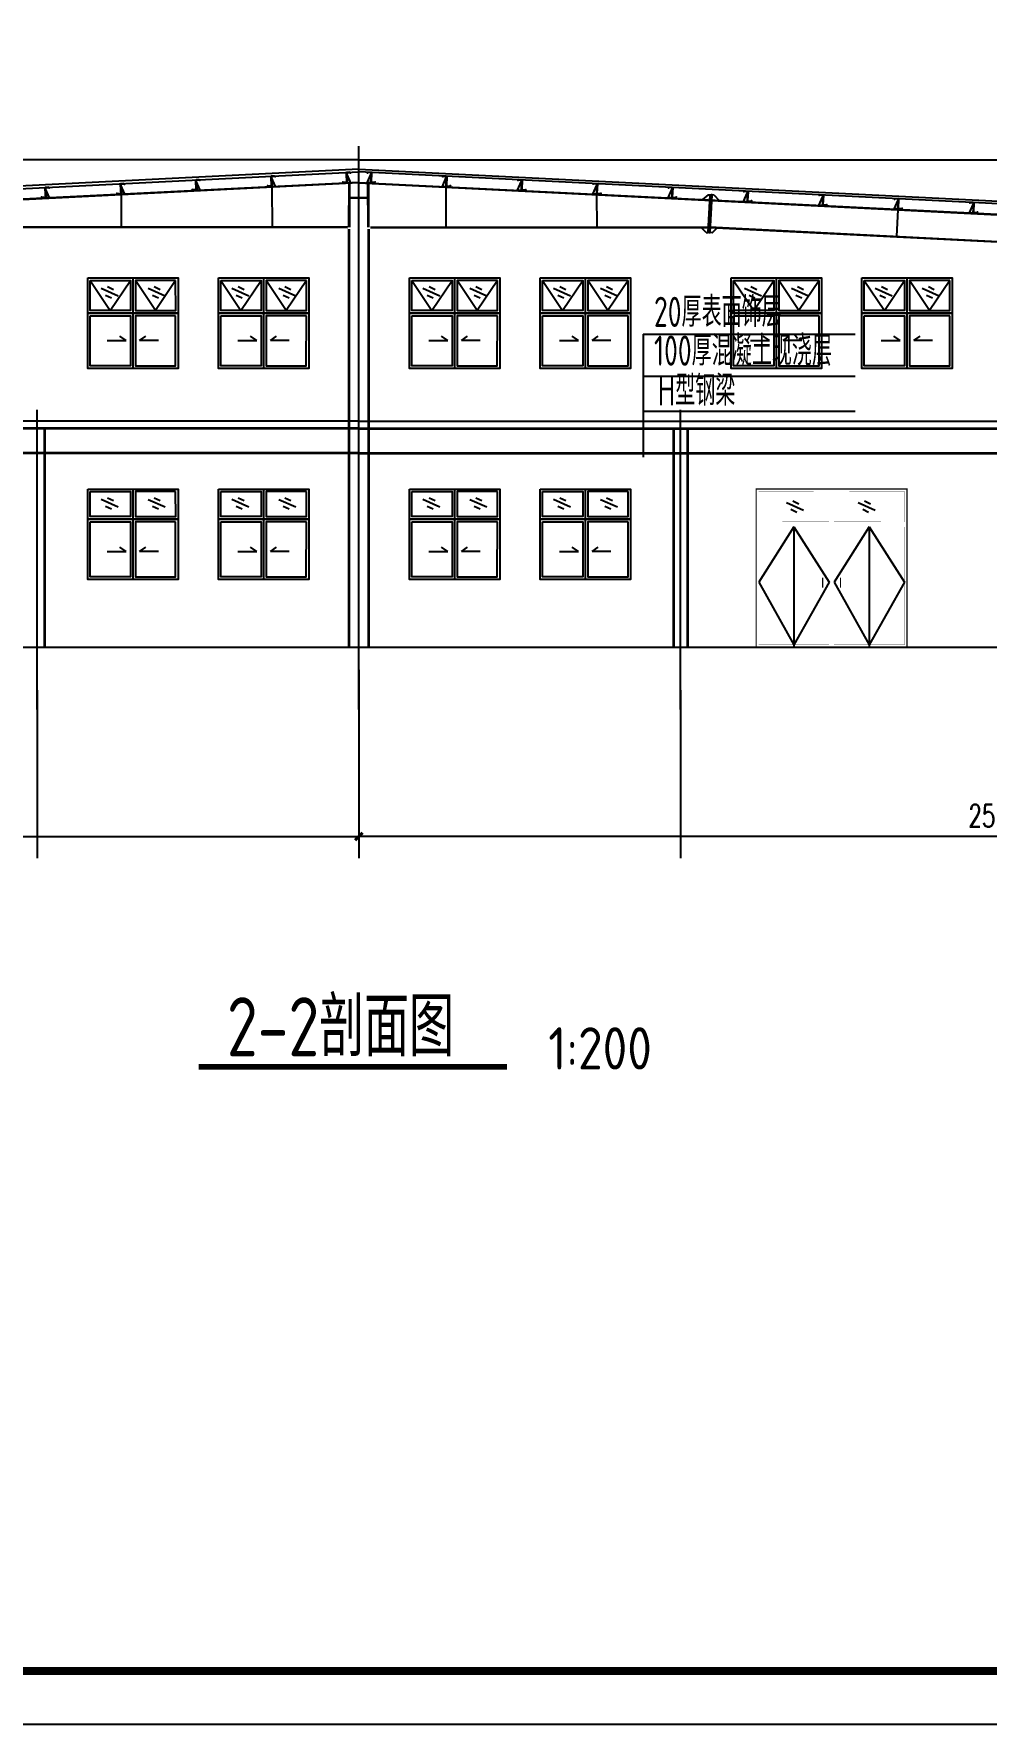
# Model space of a CAD drawing. Extents: x 180850 to 1399066, y 48356 to 327880.
# Drawn here: x 835247 to 854194, y 232984 to 266624 of the extents above; entities that cross this region are included whole.
import ezdxf

# ---------------------------------------------------------------- set-up
doc = ezdxf.new("R2010")
doc.units = 0
doc.header["$LTSCALE"] = 1000
for name, color, linetype in [('AXIS', 3, 'Continuous'), ('COLU', 7, 'Continuous'), ('DOTE', 1, 'Continuous'), ('GL', 150, 'Continuous'), ('GZ', 50, 'Continuous'), ('LT', 181, 'Continuous'), ('PUB_TITLE', 4, 'Continuous'), ('PZ', 202, 'Continuous'), ('TEXT', 7, 'Continuous')]:
    doc.layers.add(name, color=color, linetype=linetype)
doc.styles.add('_TCH_DIM_T3', font='SIMPLEX', dxfattribs={"width": 0.705882, "bigfont": 'GBCBIG'})
doc.styles.add('C', font='tssdeng.shx', dxfattribs={"height": 3, "bigfont": 'tssdchn.shx'})
doc.styles.get("Standard").update_dxf_attribs({"font": 'gbenor.shx', "bigfont": 'gbcbig.shx'})
doc.dimstyles.new('_TCH_ARCH&&150', dxfattribs={"dimtxt": 446.25, "dimasz": 150, "dimexe": 375, "dimexo": 450, "dimgap": 189.375, "dimtad": 1, "dimdec": 0, "dimzin": 0, "dimdsep": 46, "dimtxsty": '_TCH_DIM_T3', "dimblk": 'ARCHTICK', "dimcen": 0.09, "dimclrd": 3, "dimclre": 3, "dimclrt": 7, "dimazin": 2, "dimtfac": 1, "dimtdec": 0, "dimtix": 1, "dimtmove": 2, "dimatfit": 3, "dimfxl": 1, "dimtolj": 1, "dimtzin": 0, "dimarcsym": 0})

# ---------------------------------------------------------------- blocks, each defined once
blk = doc.blocks.new('_ArchTick')
at = {"color": 0, "linetype": 'ByBlock', "const_width": 0.4}
blk.add_lwpolyline([(-0.5, -0.5), (0.5, 0.5)], dxfattribs=at)
blk = doc.blocks.new('*D1314')
at = {"color": 3, "lineweight": -2, "transparency": 16777216}
for p, q in [((816115, 253964), (816115, 250275)), ((841715, 253964), (841715, 250275)), ((816115, 250650), (841715, 250650))]:
    blk.add_line(p, q, dxfattribs=at)
at = {"layer": 'Defpoints', "color": 0, "transparency": 16777216}
for p in [(816115, 254414, -1), (841715, 254414, -1), (841715, 250650)]:
    blk.add_point(p, dxfattribs=at)
at = {"color": 3, "lineweight": -2, "transparency": 16777216, "xscale": 150, "yscale": 150, "zscale": 150, "rotation": 180}
blk.add_blockref('_ArchTick', (816115, 250650), dxfattribs=at)
at = {"color": 3, "lineweight": -2, "transparency": 16777216, "xscale": 150, "yscale": 150, "zscale": 150}
blk.add_blockref('_ArchTick', (841715, 250650), dxfattribs=at)
at = {"color": 7, "transparency": 16777216, "insert": (828915, 251063), "char_height": 446.2, "attachment_point": 5, "style": '_TCH_DIM_T3'}
blk.add_mtext('\\A1;25600', dxfattribs=at)
blk = doc.blocks.new('*D1304')
at = {"color": 3, "lineweight": -2, "transparency": 16777216}
for p, q in [((841715, 253964), (841715, 250275)), ((867315, 253964), (867315, 250275)), ((867315, 250650), (841715, 250650))]:
    blk.add_line(p, q, dxfattribs=at)
at = {"layer": 'Defpoints', "color": 0, "transparency": 16777216}
for p in [(841715, 254414, -1), (867315, 254414, -1), (841715, 250650)]:
    blk.add_point(p, dxfattribs=at)
at = {"color": 3, "lineweight": -2, "transparency": 16777216, "xscale": 150, "yscale": 150, "zscale": 150, "rotation": 180}
blk.add_blockref('_ArchTick', (841715, 250650), dxfattribs=at)
at = {"color": 3, "lineweight": -2, "transparency": 16777216, "xscale": 150, "yscale": 150, "zscale": 150}
blk.add_blockref('_ArchTick', (867315, 250650), dxfattribs=at)
at = {"color": 7, "transparency": 16777216, "insert": (854515, 251063), "char_height": 446.2, "attachment_point": 5, "style": '_TCH_DIM_T3'}
blk.add_mtext('\\A1;25600', dxfattribs=at)

msp = doc.modelspace()

# ---------------------------------------------------------------- linework, layer by layer
for p, q in [((836985.78, 263418.96, -0.86), (836985.53, 262779.73, -1.46)), ((839983.86, 263568.86, -0.86), (839988.99, 262778.56, -3.27)), ((843447.05, 263568.86, -0.86), (843441.91, 262778.56, -3.27)), ((846445.13, 263418.96, -0.86), (846445.38, 262779.73, -1.46)), ((848687.99, 262768.14, -0.86), (848715.45, 263317.46, -0.86)), ((852436.6, 263119.38, -0.86), (852410.33, 262594.05, -1.03)), ((836587.46, 261560, -0.86), (836925.77, 261407.39, -0.86)), ((836675.89, 261424.14, -0.86), (836793.55, 261367.08, -0.86)), ((836712.09, 261592.04, -0.86), (836829.75, 261534.98, -0.86)), ((837519.53, 261558.45, -0.86), (837859.34, 261409.21, -0.86)), ((837609.3, 261423.48, -0.86), (837727.52, 261367.59, -0.86)), ((837643.83, 261591.73, -0.86), (837762.05, 261535.84, -0.86)), ((839187.46, 261560, -0.86), (839525.77, 261407.39, -0.86)), ((839275.89, 261424.14, -0.86), (839393.55, 261367.08, -0.86)), ((839312.09, 261592.04, -0.86), (839429.75, 261534.98, -0.86)), ((840119.53, 261558.45, -0.86), (840459.34, 261409.21, -0.86)), ((840209.3, 261423.48, -0.86), (840327.52, 261367.59, -0.86)), ((840243.83, 261591.73, -0.86), (840362.05, 261535.84, -0.86)), ((842987.46, 261560, -0.86), (843325.77, 261407.39, -0.86)), ((843075.89, 261424.14, -0.86), (843193.55, 261367.08, -0.86)), ((843112.09, 261592.04, -0.86), (843229.75, 261534.98, -0.86)), ((843919.53, 261558.45, -0.86), (844259.34, 261409.21, -0.86)), ((844009.3, 261423.48, -0.86), (844127.52, 261367.59, -0.86)), ((844043.83, 261591.73, -0.86), (844162.05, 261535.84, -0.86)), ((845587.46, 261560, -0.86), (845925.77, 261407.39, -0.86)), ((845675.89, 261424.14, -0.86), (845793.55, 261367.08, -0.86)), ((845712.09, 261592.04, -0.86), (845829.75, 261534.98, -0.86)), ((846519.53, 261558.45, -0.86), (846859.34, 261409.21, -0.86)), ((846609.3, 261423.48, -0.86), (846727.52, 261367.59, -0.86)), ((846643.83, 261591.73, -0.86), (846762.05, 261535.84, -0.86)), ((849387.47, 261560, -0.86), (849725.78, 261407.39, -0.86)), ((849475.89, 261424.14, -0.86), (849593.56, 261367.08, -0.86)), ((849512.09, 261592.04, -0.86), (849629.76, 261534.98, -0.86)), ((850319.53, 261558.45, -0.86), (850659.34, 261409.21, -0.86)), ((850409.31, 261423.48, -0.86), (850527.53, 261367.59, -0.86)), ((850443.84, 261591.73, -0.86), (850562.06, 261535.84, -0.86)), ((851987.47, 261560, -0.86), (852325.78, 261407.39, -0.86)), ((852075.89, 261424.14, -0.86), (852193.56, 261367.08, -0.86)), ((852112.09, 261592.04, -0.86), (852229.76, 261534.98, -0.86)), ((852919.53, 261558.45, -0.86), (853259.34, 261409.21, -0.86)), ((853009.31, 261423.48, -0.86), (853127.53, 261367.59, -0.86)), ((853043.84, 261591.73, -0.86), (853162.06, 261535.84, -0.86)), ((837219.1, 261064.2, -0.86), (837218.8, 259964.2, -0.86)), ((839819.1, 261064.2, -0.86), (839818.8, 259964.2, -0.86)), ((843619.1, 261064.2, -0.86), (843618.8, 259964.2, -0.86)), ((846219.1, 261064.2, -0.86), (846218.8, 259964.2, -0.86)), ((850019.11, 261064.2, -0.86), (850018.81, 259964.2, -0.86)), ((852619.11, 261064.2, -0.86), (852618.81, 259964.2, -0.86)), ((836708.24, 260519.62, -0.86), (837084.93, 260519.52, -0.86)), ((837084.93, 260519.52, -0.86), (836960.12, 260604, -0.86)), ((837353.01, 260519.46, -0.86), (837477.86, 260603.87, -0.86)), ((837729.7, 260519.36, -0.86), (837353.01, 260519.46, -0.86)), ((839308.24, 260519.62, -0.86), (839684.93, 260519.52, -0.86)), ((839684.93, 260519.52, -0.86), (839560.12, 260604, -0.86)), ((839953.01, 260519.46, -0.86), (840077.86, 260603.87, -0.86)), ((840329.7, 260519.36, -0.86), (839953.01, 260519.46, -0.86)), ((843108.24, 260519.62, -0.86), (843484.93, 260519.52, -0.86)), ((843484.93, 260519.52, -0.86), (843360.12, 260604, -0.86)), ((843753.01, 260519.46, -0.86), (843877.86, 260603.87, -0.86)), ((844129.7, 260519.36, -0.86), (843753.01, 260519.46, -0.86)), ((845708.24, 260519.62, -0.86), (846084.93, 260519.52, -0.86)), ((846084.93, 260519.52, -0.86), (845960.12, 260604, -0.86)), ((846353.01, 260519.46, -0.86), (846477.86, 260603.87, -0.86)), ((846729.7, 260519.36, -0.86), (846353.01, 260519.46, -0.86)), ((849508.25, 260519.62, -0.86), (849884.94, 260519.52, -0.86)), ((849884.94, 260519.52, -0.86), (849760.13, 260604, -0.86)), ((850153.01, 260519.46, -0.86), (850277.87, 260603.87, -0.86)), ((850529.71, 260519.36, -0.86), (850153.01, 260519.46, -0.86)), ((852108.25, 260519.62, -0.86), (852484.94, 260519.52, -0.86)), ((852484.94, 260519.52, -0.86), (852360.13, 260604, -0.86)), ((852753.01, 260519.46, -0.86), (852877.87, 260603.87, -0.86)), ((853129.71, 260519.36, -0.86), (852753.01, 260519.46, -0.86)), ((836587.46, 257360.52, -0.86), (836925.77, 257207.91, -0.86)), ((836712.09, 257392.57, -0.86), (836829.75, 257335.51, -0.86)), ((837218.97, 257565, -0.86), (837219.1, 256964.72, -0.86)), ((837519.53, 257358.98, -0.86), (837859.34, 257209.74, -0.86)), ((837643.83, 257392.26, -0.86), (837762.05, 257336.37, -0.86)), ((839187.46, 257360.52, -0.86), (839525.77, 257207.91, -0.86)), ((839312.09, 257392.57, -0.86), (839429.75, 257335.51, -0.86)), ((839818.97, 257565, -0.86), (839819.1, 256964.72, -0.86)), ((840119.53, 257358.98, -0.86), (840459.34, 257209.74, -0.86)), ((840243.83, 257392.26, -0.86), (840362.05, 257336.37, -0.86)), ((842987.46, 257360.52, -0.86), (843325.77, 257207.91, -0.86)), ((843112.09, 257392.57, -0.86), (843229.75, 257335.51, -0.86)), ((843618.97, 257565, -0.86), (843619.1, 256964.72, -0.86)), ((843919.53, 257358.98, -0.86), (844259.34, 257209.74, -0.86)), ((844043.83, 257392.26, -0.86), (844162.05, 257336.37, -0.86)), ((845587.46, 257360.52, -0.86), (845925.77, 257207.91, -0.86)), ((845712.09, 257392.57, -0.86), (845829.75, 257335.51, -0.86)), ((846218.97, 257565, -0.86), (846219.1, 256964.72, -0.86)), ((846519.53, 257358.98, -0.86), (846859.34, 257209.74, -0.86)), ((846643.83, 257392.26, -0.86), (846762.05, 257336.37, -0.86)), ((836675.89, 257224.67, -0.86), (836793.55, 257167.61, -0.86)), ((837609.3, 257224.01, -0.86), (837727.52, 257168.12, -0.86)), ((839275.89, 257224.67, -0.86), (839393.55, 257167.61, -0.86)), ((840209.3, 257224.01, -0.86), (840327.52, 257168.12, -0.86)), ((843075.89, 257224.67, -0.86), (843193.55, 257167.61, -0.86)), ((844009.3, 257224.01, -0.86), (844127.52, 257168.12, -0.86)), ((845675.89, 257224.67, -0.86), (845793.55, 257167.61, -0.86)), ((846609.3, 257224.01, -0.86), (846727.52, 257168.12, -0.86)), ((850222.36, 257297.72, -0.86), (850560.68, 257145.11, -0.86)), ((850310.79, 257161.87, -0.86), (850428.45, 257104.8, -0.86)), ((850346.99, 257329.77, -0.86), (850464.65, 257272.7, -0.86)), ((851648.96, 257297.72, -0.86), (851987.27, 257145.11, -0.86)), ((851737.39, 257161.87, -0.86), (851855.05, 257104.8, -0.86)), ((851773.59, 257329.77, -0.86), (851891.25, 257272.7, -0.86)), ((837219.1, 256964.72, -0.86), (837218.8, 255764.72, -0.86)), ((839819.1, 256964.72, -0.86), (839818.8, 255764.72, -0.86)), ((843619.1, 256964.72, -0.86), (843618.8, 255764.72, -0.86)), ((846219.1, 256964.72, -0.86), (846218.8, 255764.72, -0.86)), ((850369, 256809.9, -0.86), (850369, 254414.46, -0.86)), ((851869, 256809.9, -0.86), (851869, 254414.46, -0.86)), ((837084.93, 256320.05, -0.86), (836960.12, 256404.53, -0.86)), ((837353.01, 256319.98, -0.86), (837477.87, 256404.4, -0.86)), ((839684.93, 256320.05, -0.86), (839560.12, 256404.53, -0.86)), ((839953.01, 256319.98, -0.86), (840077.87, 256404.4, -0.86)), ((843484.93, 256320.05, -0.86), (843360.12, 256404.53, -0.86)), ((843753.01, 256319.98, -0.86), (843877.87, 256404.4, -0.86)), ((846084.93, 256320.05, -0.86), (845960.12, 256404.53, -0.86)), ((846353.01, 256319.98, -0.86), (846477.87, 256404.4, -0.86)), ((836708.24, 256320.14, -0.86), (837084.93, 256320.05, -0.86)), ((837729.7, 256319.89, -0.86), (837353.01, 256319.98, -0.86)), ((839308.24, 256320.14, -0.86), (839684.93, 256320.05, -0.86)), ((840329.7, 256319.89, -0.86), (839953.01, 256319.98, -0.86)), ((843108.24, 256320.14, -0.86), (843484.93, 256320.05, -0.86)), ((844129.7, 256319.89, -0.86), (843753.01, 256319.98, -0.86)), ((845708.24, 256320.14, -0.86), (846084.93, 256320.05, -0.86)), ((846729.7, 256319.89, -0.86), (846353.01, 256319.98, -0.86)), ((849507.58, 254414.47, -0.86), (852742.27, 254414.48, -0.86)), ((849619, 254414.49, -0.86), (852619.07, 254414.47, -0.86))]:
    msp.add_line(p, q)
at = {"color": 3}
for p, q in [((837218.97, 261764.47, -0.86), (837219.1, 261064.2, -0.86)), ((839818.97, 261764.47, -0.86), (839819.1, 261064.2, -0.86)), ((843618.97, 261764.47, -0.86), (843619.1, 261064.2, -0.86)), ((846218.97, 261764.47, -0.86), (846219.1, 261064.2, -0.86)), ((850018.98, 261764.47, -0.86), (850019.11, 261064.2, -0.86)), ((852618.98, 261764.47, -0.86), (852619.11, 261064.2, -0.86)), ((836368.64, 261714.5, -0.86), (836768.72, 261114.11, -0.86)), ((836768.72, 261114.11, -0.86), (837168.8, 261714.18, -0.86)), ((837669.47, 261114.25, -0.86), (837269.17, 261714.2, -0.86)), ((838069.32, 261714.76, -0.86), (837669.47, 261114.25, -0.86)), ((838968.64, 261714.5, -0.86), (839368.72, 261114.11, -0.86)), ((839368.72, 261114.11, -0.86), (839768.8, 261714.18, -0.86)), ((840269.47, 261114.25, -0.86), (839869.17, 261714.2, -0.86)), ((840669.32, 261714.76, -0.86), (840269.47, 261114.25, -0.86)), ((842768.64, 261714.5, -0.86), (843168.72, 261114.11, -0.86)), ((843168.72, 261114.11, -0.86), (843568.8, 261714.18, -0.86)), ((844069.47, 261114.25, -0.86), (843669.17, 261714.2, -0.86)), ((844469.32, 261714.76, -0.86), (844069.47, 261114.25, -0.86)), ((845368.64, 261714.5, -0.86), (845768.72, 261114.11, -0.86)), ((845768.72, 261114.11, -0.86), (846168.8, 261714.18, -0.86)), ((846669.47, 261114.25, -0.86), (846269.17, 261714.2, -0.86)), ((847069.32, 261714.76, -0.86), (846669.47, 261114.25, -0.86)), ((849168.65, 261714.5, -0.86), (849568.72, 261114.11, -0.86)), ((849568.72, 261114.11, -0.86), (849968.8, 261714.18, -0.86)), ((850469.47, 261114.25, -0.86), (850069.17, 261714.2, -0.86)), ((850869.33, 261714.76, -0.86), (850469.47, 261114.25, -0.86)), ((851768.65, 261714.5, -0.86), (852168.72, 261114.11, -0.86)), ((852168.72, 261114.11, -0.86), (852568.8, 261714.18, -0.86)), ((853069.47, 261114.25, -0.86), (852669.17, 261714.2, -0.86)), ((853469.33, 261714.76, -0.86), (853069.47, 261114.25, -0.86))]:
    msp.add_line(p, q, dxfattribs=at)
at = {"elevation": -0.86}
for points in [[(841534.31, 263367.46), (841896.6, 263367.46), (841896.6, 263352.94), (841534.31, 263352.94)], [(836319.03, 261064.48), (838119.02, 261064.46), (838118.99, 259963.99), (836319, 259964.01)], [(838919.03, 261064.48), (840719.02, 261064.46), (840718.99, 259963.99), (838919, 259964.01)], [(842719.03, 261064.48), (844519.02, 261064.46), (844518.99, 259963.99), (842719, 259964.01)], [(845319.03, 261064.48), (847119.02, 261064.46), (847118.99, 259963.99), (845319, 259964.01)], [(849119.04, 261064.48), (850919.03, 261064.46), (850919, 259963.99), (849119.01, 259964.01)], [(851719.04, 261064.48), (853519.03, 261064.46), (853519, 259963.99), (851719.01, 259964.01)], [(836369.05, 261014.37), (837169.12, 261014.21), (837168.85, 260014.21), (836368.78, 260014.37)], [(838069.13, 261014.02), (837269.06, 261014.18), (837268.79, 260014.18), (838068.85, 260014.02)], [(838969.05, 261014.37), (839769.12, 261014.21), (839768.85, 260014.21), (838968.78, 260014.37)], [(840669.13, 261014.02), (839869.06, 261014.18), (839868.79, 260014.18), (840668.85, 260014.02)], [(842769.05, 261014.37), (843569.12, 261014.21), (843568.85, 260014.21), (842768.78, 260014.37)], [(844469.13, 261014.02), (843669.06, 261014.18), (843668.79, 260014.18), (844468.85, 260014.02)], [(845369.05, 261014.37), (846169.12, 261014.21), (846168.85, 260014.21), (845368.78, 260014.37)], [(847069.13, 261014.02), (846269.06, 261014.18), (846268.79, 260014.18), (847068.85, 260014.02)], [(849169.06, 261014.37), (849969.13, 261014.21), (849968.85, 260014.21), (849168.79, 260014.37)], [(850869.13, 261014.02), (850069.07, 261014.18), (850068.79, 260014.18), (850868.86, 260014.02)], [(851769.06, 261014.37), (852569.13, 261014.21), (852568.85, 260014.21), (851768.79, 260014.37)], [(853469.13, 261014.02), (852669.07, 261014.18), (852668.79, 260014.18), (853468.86, 260014.02)], [(836319, 257565.01), (838118.96, 257564.98), (838118.96, 256964.98), (836319, 256965.01)], [(836368.64, 257515.37), (837168.79, 257515.36), (837168.79, 257014.63), (836368.64, 257014.64)], [(838069.33, 257515.62), (837269.17, 257515.37), (837269.39, 257014.65), (838069.55, 257014.9)], [(838919, 257565.01), (840718.96, 257564.98), (840718.96, 256964.98), (838919, 256965.01)], [(838968.64, 257515.37), (839768.79, 257515.36), (839768.79, 257014.63), (838968.64, 257014.64)], [(840669.33, 257515.62), (839869.17, 257515.37), (839869.39, 257014.65), (840669.55, 257014.9)], [(842719, 257565.01), (844518.96, 257564.98), (844518.96, 256964.98), (842719, 256965.01)], [(842768.64, 257515.37), (843568.79, 257515.36), (843568.79, 257014.63), (842768.64, 257014.64)], [(844469.33, 257515.62), (843669.17, 257515.37), (843669.39, 257014.65), (844469.55, 257014.9)], [(845319, 257565.01), (847118.96, 257564.98), (847118.96, 256964.98), (845319, 256965.01)], [(845368.64, 257515.37), (846168.79, 257515.36), (846168.79, 257014.63), (845368.64, 257014.64)], [(847069.33, 257515.62), (846269.17, 257515.37), (846269.39, 257014.65), (847069.55, 257014.9)], [(836319.03, 256965.01), (838119.02, 256964.98), (838118.99, 255764.52), (836319, 255764.54)], [(836369.05, 256914.9), (837169.12, 256914.74), (837168.85, 255814.74), (836368.78, 255814.9)], [(838069.13, 256914.55), (837269.06, 256914.71), (837268.79, 255814.71), (838068.85, 255814.55)], [(838919.03, 256965.01), (840719.02, 256964.98), (840718.99, 255764.52), (838919, 255764.54)], [(838969.05, 256914.9), (839769.12, 256914.74), (839768.85, 255814.74), (838968.78, 255814.9)], [(840669.13, 256914.55), (839869.06, 256914.71), (839868.79, 255814.71), (840668.85, 255814.55)], [(842719.03, 256965.01), (844519.02, 256964.98), (844518.99, 255764.52), (842719, 255764.54)], [(842769.05, 256914.9), (843569.12, 256914.74), (843568.85, 255814.74), (842768.78, 255814.9)], [(844469.13, 256914.55), (843669.06, 256914.71), (843668.79, 255814.71), (844468.85, 255814.55)], [(845319.03, 256965.01), (847119.02, 256964.98), (847118.99, 255764.52), (845319, 255764.54)], [(845369.05, 256914.9), (846169.12, 256914.74), (846168.85, 255814.74), (845368.78, 255814.9)], [(847069.13, 256914.55), (846269.06, 256914.71), (846268.79, 255814.71), (847068.85, 255814.55)]]:
    msp.add_lwpolyline(points, close=True, dxfattribs=at)
at = {"color": 3, "elevation": -0.86}
for points in [[(836319, 261764.48), (838118.96, 261764.46), (838118.96, 261064.46), (836319, 261064.48)], [(838069.32, 261715.1), (837269.17, 261714.85), (837269.39, 261114.12), (838069.54, 261114.37)], [(838919, 261764.48), (840718.96, 261764.46), (840718.96, 261064.46), (838919, 261064.48)], [(840669.32, 261715.1), (839869.17, 261714.85), (839869.39, 261114.12), (840669.54, 261114.37)], [(842719, 261764.48), (844518.96, 261764.46), (844518.96, 261064.46), (842719, 261064.48)], [(844469.32, 261715.1), (843669.17, 261714.85), (843669.39, 261114.12), (844469.54, 261114.37)], [(845319, 261764.48), (847118.96, 261764.46), (847118.96, 261064.46), (845319, 261064.48)], [(847069.32, 261715.1), (846269.17, 261714.85), (846269.39, 261114.12), (847069.54, 261114.37)], [(849119.01, 261764.48), (850918.97, 261764.46), (850918.97, 261064.46), (849119.01, 261064.48)], [(850869.33, 261715.1), (850069.18, 261714.85), (850069.4, 261114.12), (850869.55, 261114.37)], [(851719.01, 261764.48), (853518.97, 261764.46), (853518.97, 261064.46), (851719.01, 261064.48)], [(853469.33, 261715.1), (852669.18, 261714.85), (852669.4, 261114.12), (853469.55, 261114.37)], [(836368.64, 261714.84), (837168.79, 261714.83), (837168.79, 261114.11), (836368.64, 261114.12)], [(838968.64, 261714.84), (839768.79, 261714.83), (839768.79, 261114.11), (838968.64, 261114.12)], [(842768.64, 261714.84), (843568.79, 261714.83), (843568.79, 261114.11), (842768.64, 261114.12)], [(845368.64, 261714.84), (846168.79, 261714.83), (846168.79, 261114.11), (845368.64, 261114.12)], [(849168.64, 261714.84), (849968.8, 261714.83), (849968.8, 261114.11), (849168.64, 261114.12)], [(851768.64, 261714.84), (852568.8, 261714.83), (852568.8, 261114.11), (851768.64, 261114.12)]]:
    msp.add_lwpolyline(points, close=True, dxfattribs=at)
at = {"elevation": -0.86}
for points, const_width in [([(852619, 254414.48), (852619, 254414.52), (852619, 257564.51), (849619, 257564.51), (849619, 254414.46), (849619, 254414.46)], 25), ([(851119, 254414.46), (851119, 257564.51)], 2), ([(852619, 257564.52), (852619, 254414.46)], 25), ([(852619, 256862.21), (849619, 256862.21)], 2), ([(850941.71, 255801.89), (850941.71, 255599.04)], 25), ([(851296.29, 255801.89), (851296.29, 255599.04)], 25)]:
    msp.add_lwpolyline(points, dxfattribs=dict(at, const_width=const_width))
at = {"const_width": 2, "elevation": -0.86}
for points in [[(849669, 257514.51), (851069, 257516.82), (851069, 256912.21), (849669, 256909.9)], [(852569, 257514.51), (851169, 257516.82), (851169, 256912.21), (852569, 256909.9)], [(849669, 254464.53), (851069, 254464.53), (851069, 256809.9), (849669, 256809.9)], [(852569, 254464.53), (851168.99, 254464.53), (851169, 256809.9), (852569, 256809.9)]]:
    msp.add_lwpolyline(points, close=True, dxfattribs=at)
at = {"color": 3, "const_width": 117.6, "elevation": -0.86}
msp.add_lwpolyline([(838529.35, 246066), (844659.65, 246066)], dxfattribs=at)
at = {"layer": 'AXIS'}
for p, q in [((847370.5, 260646.5, -0.66), (851590.27, 260646.5, -0.66)), ((847370.5, 260646.5, -0.66), (851590.27, 260646.5, -0.66)), ((847370.5, 260646.5, -0.66), (847370.5, 258200.49, -0.54)), ((847370.5, 259812.27, -0.66), (851590.27, 259812.27, -0.66)), ((847370.5, 259812.27, -0.66), (851590.27, 259812.27, -0.66)), ((847370.5, 259115, -0.66), (851590.27, 259115, -0.66)), ((847370.5, 259115, -0.66), (851590.27, 259115, -0.66)), ((835315.45, 253564.46, -0.86), (835315.45, 250216.51, -0.86)), ((841715.45, 253564.46, -0.86), (841715.45, 250216.51, -0.86)), ((848115.45, 253564.46, -0.86), (848115.45, 250216.51, -0.86))]:
    msp.add_line(p, q, dxfattribs=at)
at = {"layer": 'AXIS', "linetype": 'ByBlock', "elevation": -0.86}
for points in [[(816658.6, 262624.94), (841715.45, 263877.87), (841715.45, 263928.13), (816656.1, 262674.88)], [(866772.31, 262624.94), (841715.45, 263877.87), (841715.45, 263928.13), (866774.81, 262674.88)]]:
    msp.add_lwpolyline(points, close=True, dxfattribs=at)
at = {"layer": 'COLU'}
for p, q in [((850369, 256809.9, -0.86), (849669, 255709.9, -0.86)), ((850369, 256809.9, -0.86), (851069, 255712.21, -0.86)), ((851869, 256809.9, -0.86), (851169, 255712.21, -0.86)), ((851869, 256809.9, -0.86), (852569, 255709.9, -0.86)), ((849669, 255709.9, -0.86), (850369, 254464.53, -0.86)), ((851069, 255712.21, -0.86), (850369, 254464.53, -0.86)), ((851169, 255712.21, -0.86), (851869, 254464.53, -0.86)), ((852569, 255709.9, -0.86), (851869, 254464.53, -0.86))]:
    msp.add_line(p, q, dxfattribs=at)
at = {"layer": 'DOTE'}
for p, q in [((841715.45, 264114.13, -0.86), (816079.91, 264114.13, -0.86)), ((841715.45, 253174.46, -0.86), (841715.45, 264389.52, -0.86)), ((841715.45, 264114.13, -0.86), (867351, 264114.13, -0.86)), ((835315.45, 253174.46, -1), (835315.45, 259138.61, -0.14)), ((848115.45, 253174.46, -1), (848115.46, 259138.61, -0.14)), ((814254.91, 254414.46, -0.86), (868528.5, 254414.46, -0.86))]:
    msp.add_line(p, q, dxfattribs=at)
at = {"layer": 'GL'}
for p, q in [((841715.45, 263667.46, -0.86), (816881.45, 262425.76, -0.86)), ((841715.45, 263655.44, -0.86), (816881.45, 262413.74, -0.86)), ((841517.76, 262778.81, -4.69), (841521.03, 263645.4, -9.49)), ((841531.76, 262778.85, -4.69), (841535.03, 263646.1, -9.5)), ((841715.45, 263667.46, -0.86), (866549.45, 262425.76, -0.86)), ((841715.45, 263655.44, -0.86), (866549.45, 262413.74, -0.86)), ((841899.15, 262778.85, -4.69), (841895.88, 263646.1, -9.5)), ((841913.15, 262778.81, -4.69), (841909.88, 263645.4, -9.49)), ((841488.15, 262777.98, -4.17), (834742.3, 262780.6, -0.11)), ((841488.15, 262766.8, -2.92), (834742.92, 262768.14, -0.86)), ((841942.76, 262777.98, -4.17), (848688.61, 262780.6, -0.11)), ((841942.76, 262766.8, -2.92), (848687.99, 262768.14, -0.86)), ((848687.99, 262768.14, -1.5), (861747.78, 262115.15, 0.14)), ((848688.59, 262780.15, -1.5), (861748.38, 262127.11, 0.14)), ((841715.45, 258914.47, -0.86), (816369.45, 258914.46, 0.81)), ((841715.49, 258774.48, -1.05), (816369.45, 258774.45, 0.89)), ((841715.5, 258764.48, -1.05), (816369.45, 258764.45, 0.89)), ((841715.41, 258764.48, -1.05), (867061.45, 258764.45, 0.89)), ((841715.42, 258774.48, -1.05), (867061.45, 258774.45, 0.89)), ((841715.45, 258914.47, -0.86), (867061.45, 258914.46, 0.81)), ((841715.5, 258284.48, -1.05), (816369.46, 258284.45, 0.89)), ((841715.49, 258274.48, -1.05), (816369.46, 258274.45, 0.89)), ((841715.41, 258284.48, -1.05), (867061.45, 258284.45, 0.89)), ((841715.42, 258274.48, -1.05), (867061.45, 258274.45, 0.89))]:
    msp.add_line(p, q, dxfattribs=at)
at = {"layer": 'GZ'}
for p, q in [((841515.46, 254414.46, -0.84), (841513.15, 262738.81, -8.71)), ((841529.46, 254414.46, -0.84), (841527.15, 262738.81, -8.66)), ((841899.15, 262738.81, -9.26), (841901.46, 254414.46, -0.83)), ((841913.15, 262738.81, -9.26), (841915.46, 254414.46, -0.83)), ((835451.45, 258774.46, -0.14), (835451.45, 254414.46, -1)), ((835465.45, 258774.46, -0.14), (835465.45, 254414.46, -1)), ((847965.46, 258774.46, -0.14), (847965.45, 254414.46, -1)), ((847979.46, 258774.46, -0.14), (847979.45, 254414.46, -1)), ((848251.45, 254414.46, 3.01), (848251.46, 258774.46, 4.44)), ((848265.45, 254414.46, 3.01), (848265.46, 258774.46, 4.4))]:
    msp.add_line(p, q, dxfattribs=at)
at = {"layer": 'LT', "color": 1, "linetype": 'Continuous'}
for p, q in [((839992.24, 263733.75, -4.86), (839952.38, 263731.75, -4.86)), ((839992.24, 263733.75, -4.86), (839952.38, 263731.75, -4.86)), ((841490.37, 263808.65, -4.86), (841450.51, 263806.66, -4.86)), ((841490.37, 263808.65, -4.86), (841450.51, 263806.66, -4.86)), ((841940.6, 263808.65, -4.86), (841980.45, 263806.66, -4.86)), ((841940.6, 263808.65, -4.86), (841980.45, 263806.66, -4.86)), ((843438.67, 263733.75, -4.86), (843478.53, 263731.75, -4.86)), ((843438.67, 263733.75, -4.86), (843478.53, 263731.75, -4.86)), ((835497.85, 263509.03, -4.86), (835458, 263507.03, -4.86)), ((835497.85, 263509.03, -4.86), (835458, 263507.03, -4.86)), ((835502.42, 263417.62, -4.86), (835462.57, 263415.63, -4.86)), ((835502.42, 263417.62, -4.86), (835462.57, 263415.63, -4.86)), ((836995.98, 263583.93, -4.86), (836956.13, 263581.94, -4.86)), ((836995.98, 263583.93, -4.86), (836956.13, 263581.94, -4.86)), ((837000.55, 263492.53, -4.86), (836960.7, 263490.53, -4.86)), ((837000.55, 263492.53, -4.86), (836960.7, 263490.53, -4.86)), ((838494.11, 263658.84, -4.86), (838454.26, 263656.85, -4.86)), ((838494.11, 263658.84, -4.86), (838454.26, 263656.85, -4.86)), ((838498.68, 263567.43, -4.86), (838458.83, 263565.44, -4.86)), ((838498.68, 263567.43, -4.86), (838458.83, 263565.44, -4.86)), ((839996.81, 263642.34, -4.86), (839956.95, 263640.35, -4.86)), ((839996.81, 263642.34, -4.86), (839956.95, 263640.35, -4.86)), ((841494.94, 263717.25, -4.86), (841455.08, 263715.25, -4.86)), ((841494.94, 263717.25, -4.86), (841455.08, 263715.25, -4.86)), ((841936.03, 263717.25, -4.86), (841975.88, 263715.25, -4.86)), ((841936.03, 263717.25, -4.86), (841975.88, 263715.25, -4.86)), ((843434.1, 263642.34, -4.86), (843473.96, 263640.35, -4.86)), ((843434.1, 263642.34, -4.86), (843473.96, 263640.35, -4.86)), ((844932.23, 263567.43, -4.86), (844972.08, 263565.44, -4.86)), ((844932.23, 263567.43, -4.86), (844972.08, 263565.44, -4.86)), ((844936.8, 263658.84, -4.86), (844976.65, 263656.85, -4.86)), ((844936.8, 263658.84, -4.86), (844976.65, 263656.85, -4.86)), ((846430.36, 263492.53, -4.86), (846470.21, 263490.53, -4.86)), ((846430.36, 263492.53, -4.86), (846470.21, 263490.53, -4.86)), ((846434.93, 263583.93, -4.86), (846474.78, 263581.94, -4.86)), ((846434.93, 263583.93, -4.86), (846474.78, 263581.94, -4.86)), ((847928.49, 263417.62, -4.86), (847968.34, 263415.63, -4.86)), ((847928.49, 263417.62, -4.86), (847968.34, 263415.63, -4.86)), ((847933.06, 263509.03, -4.86), (847972.91, 263507.03, -4.86)), ((847933.06, 263509.03, -4.86), (847972.91, 263507.03, -4.86)), ((849431.18, 263434.12, -4.86), (849471.04, 263432.13, -4.86)), ((849431.18, 263434.12, -4.86), (849471.04, 263432.13, -4.86)), ((849426.61, 263342.71, -4.86), (849466.47, 263340.72, -4.86)), ((849426.61, 263342.71, -4.86), (849466.47, 263340.72, -4.86)), ((850924.74, 263267.81, -4.86), (850964.6, 263265.82, -4.86)), ((850924.74, 263267.81, -4.86), (850964.6, 263265.82, -4.86)), ((850929.31, 263359.21, -4.86), (850969.17, 263357.22, -4.86)), ((850929.31, 263359.21, -4.86), (850969.17, 263357.22, -4.86)), ((852422.87, 263192.9, -4.86), (852462.73, 263190.91, -4.86)), ((852422.87, 263192.9, -4.86), (852462.73, 263190.91, -4.86)), ((852427.44, 263284.31, -4.86), (852467.3, 263282.32, -4.86)), ((852427.44, 263284.31, -4.86), (852467.3, 263282.32, -4.86)), ((853921, 263118, -4.86), (853960.85, 263116, -4.86)), ((853921, 263118, -4.86), (853960.85, 263116, -4.86)), ((853925.57, 263209.4, -4.86), (853965.43, 263207.41, -4.86)), ((853925.57, 263209.4, -4.86), (853965.43, 263207.41, -4.86))]:
    msp.add_line(p, q, dxfattribs=at)
at = {"layer": 'LT', "elevation": -4.86}
for points in [[(839969.92, 263777.43, -0.41421356), (839979.41, 263787.91), (840035.1, 263790.7), (840049.22, 263777.92), (840051.23, 263780.15), (840036.19, 263793.76), (839976.26, 263790.76, 0.41421356), (839966.78, 263780.27), (839975.62, 263603.49, -0.41421356), (839966.13, 263593.01), (839910.44, 263590.22), (839896.32, 263603), (839894.31, 263600.77), (839909.35, 263587.16), (839969.27, 263590.16, 0.41421356), (839978.76, 263600.65), (839969.92, 263777.43)], [(841468.05, 263852.33, -0.41421356), (841477.54, 263862.82), (841533.23, 263865.6), (841547.35, 263852.83), (841549.36, 263855.05), (841534.32, 263868.66), (841474.39, 263865.67, 0.41421356), (841464.9, 263855.18), (841473.74, 263678.4, -0.41421356), (841464.26, 263667.91), (841408.57, 263665.13), (841394.45, 263677.9), (841392.44, 263675.68), (841407.48, 263662.07), (841467.4, 263665.07, 0.41421356), (841476.89, 263675.55), (841468.05, 263852.33)], [(841962.92, 263852.33, 0.41421356), (841953.43, 263862.82), (841897.74, 263865.6), (841883.62, 263852.83), (841881.61, 263855.05), (841896.65, 263868.66), (841956.57, 263865.67, -0.41421356), (841966.06, 263855.18), (841957.22, 263678.4, 0.41421356), (841966.71, 263667.91), (842022.4, 263665.13), (842036.52, 263677.9), (842038.53, 263675.68), (842023.49, 263662.07), (841963.56, 263665.07, -0.41421356), (841954.08, 263675.55), (841962.92, 263852.33)], [(843460.99, 263777.43, 0.41421356), (843451.5, 263787.91), (843395.81, 263790.7), (843381.69, 263777.92), (843379.68, 263780.15), (843394.72, 263793.76), (843454.65, 263790.76, -0.41421356), (843464.13, 263780.27), (843455.29, 263603.49, 0.41421356), (843464.78, 263593.01), (843520.47, 263590.22), (843534.59, 263603), (843536.6, 263600.77), (843521.56, 263587.16), (843461.64, 263590.16, -0.41421356), (843452.15, 263600.65), (843460.99, 263777.43)], [(835475.54, 263552.71, -0.41421356), (835485.03, 263563.19), (835540.71, 263565.98), (835554.83, 263553.2), (835556.85, 263555.43), (835541.8, 263569.04), (835481.88, 263566.04, 0.41421356), (835472.39, 263555.55), (835481.23, 263378.77, -0.41421356), (835471.74, 263368.29), (835416.05, 263365.5), (835401.93, 263378.28), (835399.92, 263376.05), (835414.96, 263362.45), (835474.89, 263365.44, 0.41421356), (835484.38, 263375.93), (835475.54, 263552.71)], [(836973.67, 263627.61, -0.41421356), (836983.15, 263638.1), (837038.84, 263640.89), (837052.96, 263628.11), (837054.97, 263630.33), (837039.93, 263643.94), (836980.01, 263640.95, 0.41421356), (836970.52, 263630.46), (836979.36, 263453.68, -0.41421356), (836969.87, 263443.19), (836914.18, 263440.41), (836900.06, 263453.19), (836898.05, 263450.96), (836913.09, 263437.35), (836973.02, 263440.35, 0.41421356), (836982.5, 263450.83), (836973.67, 263627.61)], [(838471.79, 263702.52, -0.41421356), (838481.28, 263713.01), (838536.97, 263715.79), (838551.09, 263703.02), (838553.1, 263705.24), (838538.06, 263718.85), (838478.14, 263715.85, 0.41421356), (838468.65, 263705.37), (838477.49, 263528.59, -0.41421356), (838468, 263518.1), (838412.31, 263515.32), (838398.19, 263528.09), (838396.18, 263525.87), (838411.22, 263512.26), (838471.14, 263515.25, 0.41421356), (838480.63, 263525.74), (838471.79, 263702.52)], [(844959.12, 263702.52, 0.41421356), (844949.63, 263713.01), (844893.94, 263715.79), (844879.82, 263703.02), (844877.81, 263705.24), (844892.85, 263718.85), (844952.77, 263715.85, -0.41421356), (844962.26, 263705.37), (844953.42, 263528.59, 0.41421356), (844962.91, 263518.1), (845018.6, 263515.32), (845032.72, 263528.09), (845034.73, 263525.87), (845019.69, 263512.26), (844959.76, 263515.25, -0.41421356), (844950.28, 263525.74), (844959.12, 263702.52)], [(846457.24, 263627.61, 0.41421356), (846447.76, 263638.1), (846392.07, 263640.89), (846377.95, 263628.11), (846375.94, 263630.33), (846390.98, 263643.94), (846450.9, 263640.95, -0.41421356), (846460.39, 263630.46), (846451.55, 263453.68, 0.41421356), (846461.04, 263443.19), (846516.73, 263440.41), (846530.85, 263453.19), (846532.86, 263450.96), (846517.82, 263437.35), (846457.89, 263440.35, -0.41421356), (846448.41, 263450.83), (846457.24, 263627.61)], [(847955.37, 263552.71, 0.41421356), (847945.88, 263563.19), (847890.2, 263565.98), (847876.08, 263553.2), (847874.06, 263555.43), (847889.11, 263569.04), (847949.03, 263566.04, -0.41421356), (847958.52, 263555.55), (847949.68, 263378.77, 0.41421356), (847959.17, 263368.29), (848014.86, 263365.5), (848028.98, 263378.28), (848030.99, 263376.05), (848015.95, 263362.45), (847956.02, 263365.44, -0.41421356), (847946.53, 263375.93), (847955.37, 263552.71)], [(849453.5, 263477.8, 0.41421356), (849444.01, 263488.29), (849388.33, 263491.07), (849374.21, 263478.3), (849372.19, 263480.52), (849387.23, 263494.13), (849447.16, 263491.13, -0.41421356), (849456.65, 263480.65), (849447.81, 263303.87, 0.41421356), (849457.3, 263293.38), (849512.98, 263290.6), (849527.1, 263303.37), (849529.12, 263301.15), (849514.08, 263287.54), (849454.15, 263290.53, -0.41421356), (849444.66, 263301.02), (849453.5, 263477.8)], [(850951.63, 263402.89, 0.41421356), (850942.14, 263413.38), (850886.45, 263416.17), (850872.33, 263403.39), (850870.32, 263405.62), (850885.36, 263419.22), (850945.29, 263416.23, -0.41421356), (850954.78, 263405.74), (850945.94, 263228.96, 0.41421356), (850955.42, 263218.47), (851011.11, 263215.69), (851025.23, 263228.47), (851027.25, 263226.24), (851012.2, 263212.63), (850952.28, 263215.63, -0.41421356), (850942.79, 263226.12), (850951.63, 263402.89)], [(852449.76, 263327.99, 0.41421356), (852440.27, 263338.48), (852384.58, 263341.26), (852370.46, 263328.48), (852368.45, 263330.71), (852383.49, 263344.32), (852443.42, 263341.32, -0.41421356), (852452.9, 263330.83), (852444.07, 263154.06, 0.41421356), (852453.55, 263143.57), (852509.24, 263140.78), (852523.36, 263153.56), (852525.37, 263151.33), (852510.33, 263137.73), (852450.41, 263140.72, -0.41421356), (852440.92, 263151.21), (852449.76, 263327.99)], [(853947.89, 263253.08, 0.41421356), (853938.4, 263263.57), (853882.71, 263266.35), (853868.59, 263253.58), (853866.58, 263255.8), (853881.62, 263269.41), (853941.54, 263266.42, -0.41421356), (853951.03, 263255.93), (853942.19, 263079.15, 0.41421356), (853951.68, 263068.66), (854007.37, 263065.88), (854021.49, 263078.65), (854023.5, 263076.43), (854008.46, 263062.82), (853948.54, 263065.82, -0.41421356), (853939.05, 263076.3), (853947.89, 263253.08)]]:
    msp.add_lwpolyline(points, format="xyb", dxfattribs=at)
at = {"layer": 'LT', "elevation": -0.86}
for points in [[(839970.17, 263772.43), (839976.16, 263772.73), (839985.75, 263580.97), (839979.76, 263580.67)], [(839976.66, 263762.75), (839985.75, 263580.97), (840055.65, 263584.47)], [(841468.3, 263847.34), (841474.29, 263847.64), (841483.88, 263655.88), (841477.89, 263655.58)], [(841474.79, 263837.65), (841483.88, 263655.88), (841553.78, 263659.37)], [(841956.17, 263837.65), (841947.09, 263655.88), (841877.19, 263659.37)], [(841962.67, 263847.34), (841956.67, 263847.64), (841947.09, 263655.88), (841953.08, 263655.58)], [(843454.25, 263762.75), (843445.16, 263580.97), (843375.26, 263584.47)], [(843460.74, 263772.43), (843454.74, 263772.73), (843445.16, 263580.97), (843451.15, 263580.67)], [(835475.79, 263547.71), (835481.78, 263548.01), (835491.37, 263356.25), (835485.37, 263355.95)], [(835482.28, 263538.03), (835491.37, 263356.25), (835561.27, 263359.75)], [(836973.92, 263622.62), (836979.91, 263622.92), (836989.5, 263431.16), (836983.5, 263430.86)], [(836980.41, 263612.93), (836989.5, 263431.16), (837059.39, 263434.65)], [(838472.04, 263697.53), (838478.04, 263697.83), (838487.62, 263506.07), (838481.63, 263505.77)], [(838478.54, 263687.84), (838487.62, 263506.07), (838557.52, 263509.56)], [(844952.37, 263687.84), (844943.29, 263506.07), (844873.39, 263509.56)], [(844958.87, 263697.53), (844952.87, 263697.83), (844943.29, 263506.07), (844949.28, 263505.77)], [(846450.5, 263612.93), (846441.41, 263431.16), (846371.52, 263434.65)], [(846456.99, 263622.62), (846451, 263622.92), (846441.41, 263431.16), (846447.41, 263430.86)], [(847948.63, 263538.03), (847939.54, 263356.25), (847869.64, 263359.75)], [(847955.12, 263547.71), (847949.13, 263548.01), (847939.54, 263356.25), (847945.54, 263355.95)], [(849446.76, 263463.12), (849437.67, 263281.35), (849367.77, 263284.84)], [(849453.25, 263472.81), (849447.26, 263473.11), (849437.67, 263281.35), (849443.66, 263281.05)], [(850951.38, 263397.9), (850945.39, 263398.2), (850935.8, 263206.44), (850941.79, 263206.14)], [(850944.89, 263388.21), (850935.8, 263206.44), (850865.9, 263209.93)], [(852443.02, 263313.31), (852433.93, 263131.53), (852364.03, 263135.03)], [(852449.51, 263322.99), (852443.52, 263323.29), (852433.93, 263131.53), (852439.92, 263131.23)], [(853941.15, 263238.4), (853932.06, 263056.63), (853862.16, 263060.12)], [(853947.64, 263248.09), (853941.64, 263248.39), (853932.06, 263056.63), (853938.05, 263056.33)]]:
    msp.add_lwpolyline(points, close=True, dxfattribs=at)
at = {"layer": 'LT', "color": 1, "linetype": 'Continuous'}
for points in [[(839969.77, 263720.36, -4.86), (839968.55, 263744.82, -4.86), (839978.76, 263720.81, -4.86), (839977.54, 263745.27, -4.86)], [(839969.77, 263720.36, -4.86), (839968.55, 263744.82, -4.86), (839978.76, 263720.81, -4.86), (839977.54, 263745.27, -4.86)], [(841467.9, 263795.27, -4.86), (841466.68, 263819.73, -4.86), (841476.89, 263795.72, -4.86), (841475.67, 263820.18, -4.86)], [(841467.9, 263795.27, -4.86), (841466.68, 263819.73, -4.86), (841476.89, 263795.72, -4.86), (841475.67, 263820.18, -4.86)], [(841963.07, 263795.27, -4.86), (841964.29, 263819.73, -4.86), (841954.08, 263795.72, -4.86), (841955.3, 263820.18, -4.86)], [(841963.07, 263795.27, -4.86), (841964.29, 263819.73, -4.86), (841954.08, 263795.72, -4.86), (841955.3, 263820.18, -4.86)], [(843461.14, 263720.36, -4.86), (843462.36, 263744.82, -4.86), (843452.15, 263720.81, -4.86), (843453.37, 263745.27, -4.86)], [(843461.14, 263720.36, -4.86), (843462.36, 263744.82, -4.86), (843452.15, 263720.81, -4.86), (843453.37, 263745.27, -4.86)], [(835475.39, 263495.64, -4.86), (835474.16, 263520.1, -4.86), (835484.38, 263496.09, -4.86), (835483.15, 263520.55, -4.86)], [(835475.39, 263495.64, -4.86), (835474.16, 263520.1, -4.86), (835484.38, 263496.09, -4.86), (835483.15, 263520.55, -4.86)], [(835478.73, 263428.7, -4.86), (835479.96, 263404.24, -4.86), (835487.72, 263429.15, -4.86), (835488.95, 263404.69, -4.86)], [(835478.73, 263428.7, -4.86), (835479.96, 263404.24, -4.86), (835487.72, 263429.15, -4.86), (835488.95, 263404.69, -4.86)], [(836973.51, 263570.55, -4.86), (836972.29, 263595.01, -4.86), (836982.5, 263571, -4.86), (836981.28, 263595.46, -4.86)], [(836973.51, 263570.55, -4.86), (836972.29, 263595.01, -4.86), (836982.5, 263571, -4.86), (836981.28, 263595.46, -4.86)], [(836976.86, 263503.6, -4.86), (836978.09, 263479.14, -4.86), (836985.85, 263504.05, -4.86), (836987.07, 263479.59, -4.86)], [(836976.86, 263503.6, -4.86), (836978.09, 263479.14, -4.86), (836985.85, 263504.05, -4.86), (836987.07, 263479.59, -4.86)], [(838471.64, 263645.46, -4.86), (838470.42, 263669.92, -4.86), (838480.63, 263645.91, -4.86), (838479.41, 263670.37, -4.86)], [(838471.64, 263645.46, -4.86), (838470.42, 263669.92, -4.86), (838480.63, 263645.91, -4.86), (838479.41, 263670.37, -4.86)], [(838474.99, 263578.51, -4.86), (838476.21, 263554.05, -4.86), (838483.98, 263578.96, -4.86), (838485.2, 263554.5, -4.86)], [(838474.99, 263578.51, -4.86), (838476.21, 263554.05, -4.86), (838483.98, 263578.96, -4.86), (838485.2, 263554.5, -4.86)], [(839973.12, 263653.42, -4.86), (839974.34, 263628.96, -4.86), (839982.11, 263653.87, -4.86), (839983.33, 263629.41, -4.86)], [(839973.12, 263653.42, -4.86), (839974.34, 263628.96, -4.86), (839982.11, 263653.87, -4.86), (839983.33, 263629.41, -4.86)], [(841471.25, 263728.32, -4.86), (841472.47, 263703.86, -4.86), (841480.24, 263728.77, -4.86), (841481.46, 263704.31, -4.86)], [(841471.25, 263728.32, -4.86), (841472.47, 263703.86, -4.86), (841480.24, 263728.77, -4.86), (841481.46, 263704.31, -4.86)], [(841959.72, 263728.32, -4.86), (841958.5, 263703.86, -4.86), (841950.73, 263728.77, -4.86), (841949.51, 263704.31, -4.86)], [(841959.72, 263728.32, -4.86), (841958.5, 263703.86, -4.86), (841950.73, 263728.77, -4.86), (841949.51, 263704.31, -4.86)], [(843457.79, 263653.42, -4.86), (843456.57, 263628.96, -4.86), (843448.8, 263653.87, -4.86), (843447.58, 263629.41, -4.86)], [(843457.79, 263653.42, -4.86), (843456.57, 263628.96, -4.86), (843448.8, 263653.87, -4.86), (843447.58, 263629.41, -4.86)], [(844955.92, 263578.51, -4.86), (844954.7, 263554.05, -4.86), (844946.93, 263578.96, -4.86), (844945.71, 263554.5, -4.86)], [(844955.92, 263578.51, -4.86), (844954.7, 263554.05, -4.86), (844946.93, 263578.96, -4.86), (844945.71, 263554.5, -4.86)], [(844959.27, 263645.46, -4.86), (844960.49, 263669.92, -4.86), (844950.28, 263645.91, -4.86), (844951.5, 263670.37, -4.86)], [(844959.27, 263645.46, -4.86), (844960.49, 263669.92, -4.86), (844950.28, 263645.91, -4.86), (844951.5, 263670.37, -4.86)], [(846454.05, 263503.6, -4.86), (846452.82, 263479.14, -4.86), (846445.06, 263504.05, -4.86), (846443.84, 263479.59, -4.86)], [(846454.05, 263503.6, -4.86), (846452.82, 263479.14, -4.86), (846445.06, 263504.05, -4.86), (846443.84, 263479.59, -4.86)], [(846457.39, 263570.55, -4.86), (846458.62, 263595.01, -4.86), (846448.41, 263571, -4.86), (846449.63, 263595.46, -4.86)], [(846457.39, 263570.55, -4.86), (846458.62, 263595.01, -4.86), (846448.41, 263571, -4.86), (846449.63, 263595.46, -4.86)], [(847952.18, 263428.7, -4.86), (847950.95, 263404.24, -4.86), (847943.19, 263429.15, -4.86), (847941.96, 263404.69, -4.86)], [(847952.18, 263428.7, -4.86), (847950.95, 263404.24, -4.86), (847943.19, 263429.15, -4.86), (847941.96, 263404.69, -4.86)], [(847955.52, 263495.64, -4.86), (847956.75, 263520.1, -4.86), (847946.53, 263496.09, -4.86), (847947.76, 263520.55, -4.86)], [(847955.52, 263495.64, -4.86), (847956.75, 263520.1, -4.86), (847946.53, 263496.09, -4.86), (847947.76, 263520.55, -4.86)], [(849453.65, 263420.74, -4.86), (849454.87, 263445.2, -4.86), (849444.66, 263421.19, -4.86), (849445.89, 263445.65, -4.86)], [(849453.65, 263420.74, -4.86), (849454.87, 263445.2, -4.86), (849444.66, 263421.19, -4.86), (849445.89, 263445.65, -4.86)], [(849450.3, 263353.79, -4.86), (849449.08, 263329.33, -4.86), (849441.32, 263354.24, -4.86), (849440.09, 263329.78, -4.86)], [(849450.3, 263353.79, -4.86), (849449.08, 263329.33, -4.86), (849441.32, 263354.24, -4.86), (849440.09, 263329.78, -4.86)], [(850948.43, 263278.88, -4.86), (850947.21, 263254.42, -4.86), (850939.44, 263279.33, -4.86), (850938.22, 263254.87, -4.86)], [(850948.43, 263278.88, -4.86), (850947.21, 263254.42, -4.86), (850939.44, 263279.33, -4.86), (850938.22, 263254.87, -4.86)], [(850951.78, 263345.83, -4.86), (850953, 263370.29, -4.86), (850942.79, 263346.28, -4.86), (850944.01, 263370.74, -4.86)], [(850951.78, 263345.83, -4.86), (850953, 263370.29, -4.86), (850942.79, 263346.28, -4.86), (850944.01, 263370.74, -4.86)], [(852446.56, 263203.98, -4.86), (852445.34, 263179.52, -4.86), (852437.57, 263204.43, -4.86), (852436.35, 263179.97, -4.86)], [(852446.56, 263203.98, -4.86), (852445.34, 263179.52, -4.86), (852437.57, 263204.43, -4.86), (852436.35, 263179.97, -4.86)], [(852449.91, 263270.92, -4.86), (852451.13, 263295.38, -4.86), (852440.92, 263271.37, -4.86), (852442.14, 263295.83, -4.86)], [(852449.91, 263270.92, -4.86), (852451.13, 263295.38, -4.86), (852440.92, 263271.37, -4.86), (852442.14, 263295.83, -4.86)], [(853944.69, 263129.07, -4.86), (853943.47, 263104.61, -4.86), (853935.7, 263129.52, -4.86), (853934.48, 263105.06, -4.86)], [(853944.69, 263129.07, -4.86), (853943.47, 263104.61, -4.86), (853935.7, 263129.52, -4.86), (853934.48, 263105.06, -4.86)], [(853948.04, 263196.02, -4.86), (853949.26, 263220.48, -4.86), (853939.05, 263196.47, -4.86), (853940.27, 263220.93, -4.86)], [(853948.04, 263196.02, -4.86), (853949.26, 263220.48, -4.86), (853939.05, 263196.47, -4.86), (853940.27, 263220.93, -4.86)]]:
    msp.add_solid(points, dxfattribs=at)
at = {"layer": 'PUB_TITLE'}
msp.add_lwpolyline([(797760.18, 232984.16), (886860.18, 232984.16), (886860.18, 295984.16), (797760.18, 295984.16)], close=True, dxfattribs=at)
at = {"layer": 'PUB_TITLE', "const_width": 159.09}
msp.add_lwpolyline([(799875.42, 234044.79), (799875.42, 294923.52), (885360.18, 294923.52), (885360.18, 234044.79)], close=True, dxfattribs=at)
at = {"layer": 'PZ'}
for p, q in [((848660.52, 263420.33, -2.86), (848550.82, 263325.69, -4.88)), ((848660.52, 263420.33, -2.86), (848550.82, 263325.69, -4.88)), ((848660.52, 263420.33, -2.86), (848700.47, 263418.33, -2.86)), ((848660.52, 263420.33, -2.86), (848700.47, 263418.33, -2.86)), ((848780.37, 263414.34, -2.86), (848740.42, 263416.33, -2.86)), ((848780.37, 263414.34, -2.86), (848740.42, 263416.33, -2.86)), ((848780.37, 263414.34, -2.86), (848880.09, 263309.23, -4.88)), ((848780.37, 263414.34, -2.86), (848880.09, 263309.23, -4.88)), ((848623.07, 262671.26, -1.5), (848526.54, 262766.91, -1.5)), ((848623.07, 262671.26, -1.5), (848526.54, 262766.91, -1.5)), ((848742.92, 262665.27, -1.5), (848845.61, 262760.26, -1.5)), ((848742.92, 262665.27, -1.5), (848845.61, 262760.26, -1.5)), ((848623.07, 262671.26, -1.5), (848663.02, 262669.27, -1.5)), ((848623.07, 262671.26, -1.5), (848663.02, 262669.27, -1.5)), ((848742.92, 262665.27, -1.5), (848702.97, 262667.27, -1.5)), ((848742.92, 262665.27, -1.5), (848702.97, 262667.27, -1.5))]:
    msp.add_line(p, q, dxfattribs=at)
at = {"layer": 'PZ', "elevation": -0.86}
for points in [[(848683, 262668.27), (848663.02, 262669.27), (848700.47, 263418.33), (848720.45, 263417.33)], [(848683, 262668.27), (848663.02, 262669.27), (848700.47, 263418.33), (848720.45, 263417.33)], [(848683, 262668.27), (848702.97, 262667.27), (848740.42, 263416.33), (848720.45, 263417.33)], [(848683, 262668.27), (848702.97, 262667.27), (848740.42, 263416.33), (848720.45, 263417.33)]]:
    msp.add_lwpolyline(points, close=True, dxfattribs=at)
at = {"layer": 'PZ'}
for points, const_width, elevation in [([(841488.15, 262778.8), (841988.15, 262778.81), (841988.15, 262758.81), (841488.15, 262758.8)], 2, -4.69), ([(841488.15, 262738.8), (841988.15, 262738.81), (841988.15, 262758.81), (841488.15, 262758.8)], 2, -4.69), ([(841490.45, 254414.5), (841940.45, 254414.46), (841940.45, 254439.46), (841490.45, 254439.5)], 2.25, -0.86), ([(841722.45, 254614.46), (841708.45, 254614.46), (841708.45, 254439.46), (841722.45, 254439.46)], 2.25, -0.86)]:
    msp.add_lwpolyline(points, close=True, dxfattribs=dict(at, const_width=const_width, elevation=elevation))

# ---------------------------------------------------------------- texts
at = {"layer": 'TEXT', "style": 'C'}
for s, height, width, p in [('20厚表面饰层', 600, 0.7, (847585.52, 260790.19, -0.66)), ('100厚混凝土现浇层', 600, 0.7, (847585.52, 260018.54, -0.66)), ('H型钢梁', 600, 0.7, (847660.91, 259224.3, -0.66)), ('2-2剖面图', 1176, 0.8, (839088.46, 246274.82, -0.86))]:
    msp.add_text(s, height=height, dxfattribs=dict(at, width=width)).set_placement(p)
at = {"layer": 'TEXT'}
msp.add_text('1:200', height=840, dxfattribs=at).set_placement((845483.61, 246013.13, -0.86))

# ---------------------------------------------------------------- dimensions: what is measured, and where the dimension line sits
dim = msp.add_linear_dim(base=(841715.45, 250650.09), p1=(816115.45, 254414.46, -0.86), p2=(841715.45, 254414.48, -0.86), dimstyle='_TCH_ARCH&&150')
dim.commit()
dim.dimension.update_dxf_attribs({"geometry": '*D1314', "text_midpoint": (828915.45, 251062.59)})
dim = msp.add_linear_dim(base=(841715.45, 250650.09), p1=(867315.45, 254414.46, -0.86), p2=(841715.45, 254414.46, -0.86), angle=180, dimstyle='_TCH_ARCH&&150')
dim.commit()
dim.dimension.update_dxf_attribs({"geometry": '*D1304', "text_midpoint": (854515.45, 251062.59)})

doc.saveas('drawing.dxf')
